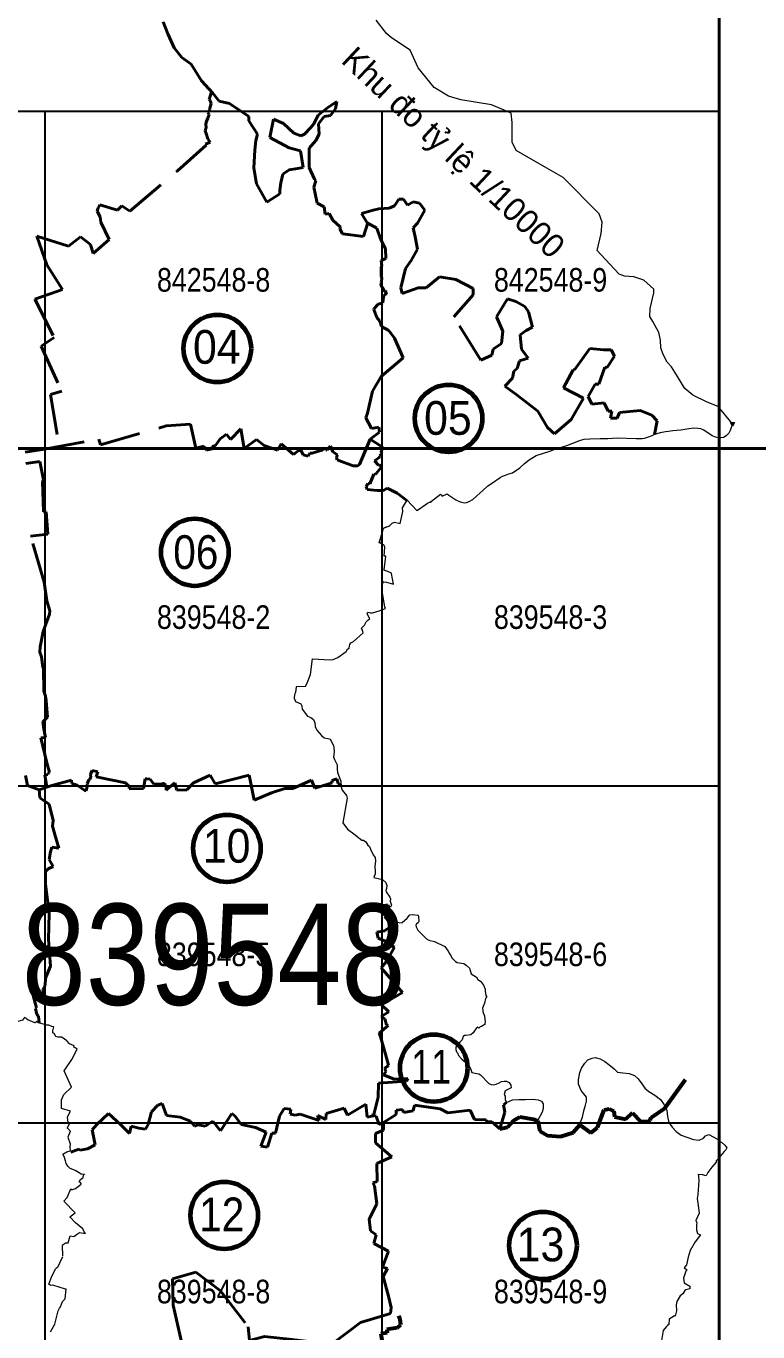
# Model space of a CAD drawing. Header units: metres. Extents: x 543846 to 554854, y 1832074 to 1843071.
# Drawn here: x 548944 to 551115, y 1836380 to 1840252 of the extents above; entities that cross this region are included whole.
import ezdxf
from ezdxf.enums import TextEntityAlignment as Align

# ---------------------------------------------------------------- set-up
doc = ezdxf.new("R2010")
doc.units = ezdxf.units.M
doc.header["$LTSCALE"] = 40
doc.linetypes.add('MEDIUM_DASHED', pattern=[4.5, 3, -1.5])
for name, color, linetype, lineweight in [('2', 7, 'Continuous', 40), ('3', 7, 'Continuous', 25), ('46', 7, 'Continuous', 13), ('50', 7, 'MEDIUM_DASHED', 40), ('51', 7, 'Continuous', 60), ('62', 7, 'Continuous', 13)]:
    doc.layers.add(name, color=color, linetype=linetype, lineweight=lineweight)

msp = doc.modelspace()

# ---------------------------------------------------------------- hatches: boundary and pattern name
at = {"layer": '46'}
msp.add_hatch(color=256, dxfattribs=at).paths.add_polyline_path([(551033.84, 1839076.64), (551045.84, 1839076.64), (551039.84, 1839066.25)])
at = {"layer": '62'}
msp.add_hatch(color=256, dxfattribs=at).paths.add_polyline_path([(551033.84, 1839076.64), (551045.84, 1839076.64), (551039.84, 1839066.25)])

# ---------------------------------------------------------------- linework, layer by layer
at = {"layer": '2'}
for p, q in [((551000, 1833000), (551000, 1842000)), ((545000, 1839000), (554000, 1839000))]:
    msp.add_line(p, q, dxfattribs=at)
at = {"layer": '3'}
for p, q in [((548000, 1840000), (551000, 1840000)), ((549000, 1835000), (549000, 1840000)), ((550000, 1835000), (550000, 1840000)), ((547000, 1838000), (551000, 1838000)), ((547000, 1837000), (551000, 1837000))]:
    msp.add_line(p, q, dxfattribs=at)
at = {"layer": '46'}
for points in [[(550638.16, 1839586.71), (550649.85, 1839637.17), (550653.12, 1839670.82), (550644.1, 1839695.36), (550537.76, 1839803.15), (550489.01, 1839831), (550397.62, 1839883.6), (550385.54, 1839908.16), (550385.9, 1839966.31), (550383.02, 1839993.88), (550355.58, 1840006.29), (550325.08, 1840018.72), (550233.89, 1840033.9), (550197.46, 1840044.62), (550154.6, 1840070.35), (550107.15, 1840128.74), (550083.02, 1840180.92), (550028.21, 1840217.99), (550013, 1840230.33), (549982.68, 1840270.31)], [(551039.84, 1839073.18), (550997.25, 1839124.47), (550964.21, 1839136.89), (550922.52, 1839158.09), (550898.24, 1839177.43), (550868.92, 1839226.46), (550858.56, 1839242.23), (550846.44, 1839256.26), (550834.39, 1839279.01), (550827.53, 1839298.25), (550825.93, 1839320.94), (550820.85, 1839343.65), (550803.63, 1839376.9), (550795, 1839390.92), (550795.15, 1839415.34), (550806.44, 1839461.79), (550806.5, 1839472.26), (550777.04, 1839498.62), (550747.48, 1839509.27), (550719.6, 1839511.19), (550703.95, 1839516.52), (550676.25, 1839546.35), (550638.16, 1839586.71)], [(551039.84, 1839073.18), (551032.62, 1839053.37), (551029.44, 1839045.84), (551020.77, 1839037.17), (551013.63, 1839032.05), (551005.35, 1839031.12), (550997.64, 1839031.46), (550989.11, 1839033.04), (550979.53, 1839037.83), (550954.87, 1839054.12), (550946.23, 1839057.91), (550936.96, 1839059.58), (550925.58, 1839059.74), (550910.63, 1839058.32), (550886.51, 1839054.61), (550863.11, 1839052.28), (550855.58, 1839051.35), (550850.12, 1839050.68)], [(550245.84, 1838838.64), (550250.32, 1838839.35), (550258.24, 1838842.35), (550268.81, 1838848.81), (550281.24, 1838859.86), (550298.63, 1838875.87), (550313.7, 1838888.97), (550327.93, 1838897.94), (550350.69, 1838913.61), (550356.99, 1838917.55), (550366.44, 1838921.29), (550375.95, 1838925.08), (550387.16, 1838928.04), (550409.17, 1838942.39), (550422.68, 1838955.33), (550436.35, 1838966.8), (550457.19, 1838979.42), (550498.01, 1838992.31), (550515.93, 1838998.86), (550526.02, 1839001.62), (550547.89, 1839008.56), (550566.41, 1839015.58), (550569.16, 1839016.34), (550585.57, 1839023.28), (550599.95, 1839027.38), (550616.89, 1839028.92), (550646.72, 1839029.53), (550669.91, 1839029.76), (550697.2, 1839031.43), (550753.54, 1839029.91), (550771.36, 1839029.25), (550779.19, 1839030.24), (550790.81, 1839034.27), (550801.79, 1839038.83), (550805.85, 1839040.25)], [(550245.84, 1838838.64), (550250.32, 1838839.35), (550258.24, 1838842.35), (550268.81, 1838848.81), (550281.24, 1838859.86), (550298.63, 1838875.87), (550313.7, 1838888.97), (550327.93, 1838897.94), (550350.69, 1838913.61), (550356.99, 1838917.55), (550366.44, 1838921.29), (550375.95, 1838925.08), (550387.16, 1838928.04), (550409.17, 1838942.39), (550422.68, 1838955.33), (550436.35, 1838966.8), (550457.19, 1838979.42), (550498.01, 1838992.31), (550515.93, 1838998.86), (550526.02, 1839001.62), (550547.89, 1839008.56), (550566.41, 1839015.58), (550569.16, 1839016.34), (550585.57, 1839023.28), (550599.95, 1839027.38), (550616.89, 1839028.92), (550646.72, 1839029.53), (550669.91, 1839029.76), (550697.2, 1839031.43), (550753.54, 1839029.91), (550771.36, 1839029.25), (550779.19, 1839030.24), (550790.81, 1839034.27), (550801.79, 1839038.83), (550805.85, 1839040.25)], [(550245.84, 1838838.64), (550250.32, 1838839.35), (550258.24, 1838842.35), (550268.81, 1838848.81), (550281.24, 1838859.86), (550298.63, 1838875.87), (550313.7, 1838888.97), (550327.93, 1838897.94), (550350.69, 1838913.61), (550356.99, 1838917.55), (550366.44, 1838921.29), (550375.95, 1838925.08), (550387.16, 1838928.04), (550409.17, 1838942.39), (550422.68, 1838955.33), (550436.35, 1838966.8), (550457.19, 1838979.42), (550498.01, 1838992.31), (550515.93, 1838998.86), (550526.02, 1839001.62), (550547.89, 1839008.56), (550566.41, 1839015.58), (550569.16, 1839016.34), (550585.57, 1839023.28), (550599.95, 1839027.38), (550616.89, 1839028.92), (550646.72, 1839029.53), (550669.91, 1839029.76), (550697.2, 1839031.43), (550753.54, 1839029.91), (550771.36, 1839029.25), (550779.19, 1839030.24), (550790.81, 1839034.27), (550801.79, 1839038.83), (550805.85, 1839040.25)], [(550245.84, 1838838.64), (550250.32, 1838839.35), (550258.24, 1838842.35), (550268.81, 1838848.81), (550281.24, 1838859.86), (550298.63, 1838875.87), (550313.7, 1838888.97), (550327.93, 1838897.94), (550350.69, 1838913.61), (550356.99, 1838917.55), (550366.44, 1838921.29), (550375.95, 1838925.08), (550387.16, 1838928.04), (550409.17, 1838942.39), (550422.68, 1838955.33), (550436.35, 1838966.8), (550457.19, 1838979.42), (550498.01, 1838992.31), (550515.93, 1838998.86), (550526.02, 1839001.62), (550547.89, 1839008.56), (550566.41, 1839015.58), (550569.16, 1839016.34), (550585.57, 1839023.28), (550599.95, 1839027.38), (550616.89, 1839028.92), (550646.72, 1839029.53), (550669.91, 1839029.76), (550697.2, 1839031.43), (550753.54, 1839029.91), (550771.36, 1839029.25), (550779.19, 1839030.24), (550790.81, 1839034.27), (550801.79, 1839038.83), (550805.85, 1839040.25)], [(550850.12, 1839050.68), (550841.04, 1839049.56), (550824.81, 1839046.7), (550805.85, 1839040.25)], [(550850.12, 1839050.68), (550841.04, 1839049.56), (550824.81, 1839046.7), (550805.85, 1839040.25)], [(550134.35, 1838837.66), (550141.05, 1838841.06), (550144.38, 1838840.64), (550146.36, 1838844.19), (550173.7, 1838864.95), (550176.53, 1838861.11)], [(550134.35, 1838837.66), (550141.05, 1838841.06), (550144.38, 1838840.64), (550146.36, 1838844.19), (550173.7, 1838864.95), (550176.53, 1838861.11)], [(550176.53, 1838861.11), (550178.39, 1838858.82), (550193.5, 1838865.56), (550197.84, 1838861.98), (550218.56, 1838847.87), (550231.57, 1838841.69), (550245.84, 1838838.64)], [(550176.53, 1838861.11), (550178.39, 1838858.82), (550193.5, 1838865.56), (550197.84, 1838861.98), (550218.56, 1838847.87), (550231.57, 1838841.69), (550245.84, 1838838.64)], [(550005.66, 1838640.55), (550011.39, 1838680.33), (550006.46, 1838680.96), (550007.86, 1838708.65), (550005.91, 1838712.46), (549992.04, 1838720.9), (550003.89, 1838763.62), (550022.1, 1838770.19), (550030.19, 1838778.39), (550036.9, 1838781.37), (550053.29, 1838777.37), (550061.55, 1838813.51), (550060.99, 1838824.36), (550066.46, 1838834.35), (550074.22, 1838846.81)], [(550005.66, 1838640.55), (550011.39, 1838680.33), (550006.46, 1838680.96), (550007.86, 1838708.65), (550005.91, 1838712.46), (549992.04, 1838720.9), (550003.89, 1838763.62), (550022.1, 1838770.19), (550030.19, 1838778.39), (550036.9, 1838781.37), (550053.29, 1838777.37), (550061.55, 1838813.51), (550060.99, 1838824.36), (550066.46, 1838834.35), (550074.22, 1838846.81)], [(550074.22, 1838846.81), (550103.44, 1838816.31), (550110.74, 1838821.31), (550134.35, 1838837.66)], [(550074.22, 1838846.81), (550103.44, 1838816.31), (550110.74, 1838821.31), (550134.35, 1838837.66)], [(549998.88, 1838742.59), (550002.68, 1838755), (550004.28, 1838763.23), (550012.04, 1838767.72), (550020.68, 1838769.43)], [(550004.11, 1838713.13), (549997.06, 1838718.08), (549991.07, 1838720.56), (549998.14, 1838743.99)], [(550008.45, 1838530.04), (550000.16, 1838577.33), (550002.67, 1838605.85), (550004.5, 1838604.28), (550013.03, 1838603.63), (550034.13, 1838597.86), (550028.36, 1838628.86)], [(550008.45, 1838530.04), (550000.16, 1838577.33), (550002.67, 1838605.85), (550004.5, 1838604.28), (550013.03, 1838603.63), (550034.13, 1838597.86), (550028.36, 1838628.86)], [(550028.36, 1838628.86), (550028.2, 1838629.98), (550017.35, 1838635.48), (550005.4, 1838639.13), (550005.66, 1838640.55)], [(550028.36, 1838628.86), (550028.2, 1838629.98), (550017.35, 1838635.48), (550005.4, 1838639.13), (550005.66, 1838640.55)], [(549955.47, 1838509.79), (549957.41, 1838514.46), (549965.44, 1838512.25), (549972, 1838512.81), (549991.33, 1838518.36), (550009.76, 1838525.21), (550008.45, 1838530.04)], [(549955.47, 1838509.79), (549957.41, 1838514.46), (549965.44, 1838512.25), (549972, 1838512.81), (549991.33, 1838518.36), (550009.76, 1838525.21), (550008.45, 1838530.04)], [(549893.67, 1838397.55), (549897.66, 1838404.89), (549902.57, 1838408.25), (549903.08, 1838414.98), (549904.07, 1838419.08), (549907.52, 1838423.62), (549914.81, 1838427.91), (549944.25, 1838453.03), (549942.26, 1838459.89), (549938.81, 1838467.15), (549947.68, 1838475.71), (549952.25, 1838486.36), (549957.39, 1838491.1), (549963.87, 1838495), (549955.47, 1838509.79)], [(549893.67, 1838397.55), (549897.66, 1838404.89), (549902.57, 1838408.25), (549903.08, 1838414.98), (549904.07, 1838419.08), (549907.52, 1838423.62), (549914.81, 1838427.91), (549944.25, 1838453.03), (549942.26, 1838459.89), (549938.81, 1838467.15), (549947.68, 1838475.71), (549952.25, 1838486.36), (549957.39, 1838491.1), (549963.87, 1838495), (549955.47, 1838509.79)], [(549772.52, 1838294.38), (549778.5, 1838306.57), (549787.6, 1838329.55), (549793.84, 1838376.43), (549845.89, 1838373.44), (549854.99, 1838374.34), (549868.47, 1838379.82), (549893.67, 1838397.55)], [(549772.52, 1838294.38), (549778.5, 1838306.57), (549787.6, 1838329.55), (549793.84, 1838376.43), (549845.89, 1838373.44), (549854.99, 1838374.34), (549868.47, 1838379.82), (549893.67, 1838397.55)], [(549772.51, 1838294.58), (549744.74, 1838293.05), (549743.1, 1838275.93), (549739.82, 1838270.93), (549739.46, 1838259.98), (549743.37, 1838249.58), (549759.22, 1838242.42), (549761.95, 1838236.8), (549762.97, 1838226.74), (549778.31, 1838205.94), (549788.7, 1838201.85), (549796.71, 1838196.56), (549799.95, 1838186.68), (549801.14, 1838175.78), (549806.43, 1838164.36), (549820.06, 1838149.19), (549827.72, 1838141.52), (549838.97, 1838139.64), (549845.62, 1838137.6), (549855.84, 1838119.18), (549857.02, 1838114.09), (549857.88, 1838099.43), (549856.68, 1838093.29), (549856.17, 1838085.11), (549858.39, 1838077.78), (549866.4, 1838061.92), (549866.4, 1838049.99), (549867.93, 1838038.74), (549877.31, 1838013), (549878.67, 1837996.8), (549880.97, 1837990.02), (549881.91, 1837987.25), (549894.2, 1837970.54)], [(549772.51, 1838294.58), (549744.74, 1838293.05), (549743.1, 1838275.93), (549739.82, 1838270.93), (549739.46, 1838259.98), (549743.37, 1838249.58), (549759.22, 1838242.42), (549761.95, 1838236.8), (549762.97, 1838226.74), (549778.31, 1838205.94), (549788.7, 1838201.85), (549796.71, 1838196.56), (549799.95, 1838186.68), (549801.14, 1838175.78), (549806.43, 1838164.36), (549820.06, 1838149.19), (549827.72, 1838141.52), (549838.97, 1838139.64), (549845.62, 1838137.6), (549855.84, 1838119.18), (549857.02, 1838114.09), (549857.88, 1838099.43), (549856.68, 1838093.29), (549856.17, 1838085.11), (549858.39, 1838077.78), (549866.4, 1838061.92), (549866.4, 1838049.99), (549867.93, 1838038.74), (549877.31, 1838013), (549878.67, 1837996.8), (549880.97, 1837990.02), (549881.91, 1837987.25), (549894.2, 1837970.54)], [(549894.2, 1837970.54), (549895.89, 1837963.39), (549883.28, 1837890.26), (549897.76, 1837870.82), (549916.17, 1837857.54), (549939.85, 1837838.27), (549944.45, 1837838.27), (549951.61, 1837833.33), (549957.91, 1837824.12), (549962.68, 1837819.52), (549965.58, 1837811.51), (549973.58, 1837794.98), (549979.54, 1837786.63), (549980.22, 1837776.23), (549978.86, 1837761.4), (549979.37, 1837744.86), (549979.54, 1837738.57), (549975.45, 1837728), (550001.01, 1837721.52), (550011.4, 1837713.34), (550013.96, 1837704.47), (550012.77, 1837694.76), (550011.57, 1837689.64), (550012.26, 1837685.55), (550023.34, 1837669.54), (550024.53, 1837664.08), (550024.02, 1837657.43), (550027.94, 1837645.33), (550025.55, 1837641.92), (550019.25, 1837638), (550021.43, 1837625.71), (550025.9, 1837618.74)], [(549894.2, 1837970.54), (549895.89, 1837963.39), (549883.28, 1837890.26), (549897.76, 1837870.82), (549916.17, 1837857.54), (549939.85, 1837838.27), (549944.45, 1837838.27), (549951.61, 1837833.33), (549957.91, 1837824.12), (549962.68, 1837819.52), (549965.58, 1837811.51), (549973.58, 1837794.98), (549979.54, 1837786.63), (549980.22, 1837776.23), (549978.86, 1837761.4), (549979.37, 1837744.86), (549979.54, 1837738.57), (549975.45, 1837728), (550001.01, 1837721.52), (550011.4, 1837713.34), (550013.96, 1837704.47), (550012.77, 1837694.76), (550011.57, 1837689.64), (550012.26, 1837685.55), (550023.34, 1837669.54), (550024.53, 1837664.08), (550024.02, 1837657.43), (550027.94, 1837645.33), (550025.55, 1837641.92), (550019.25, 1837638), (550021.43, 1837625.71), (550025.9, 1837618.74)], [(550025.9, 1837618.74), (550027.94, 1837611.59), (550034.24, 1837604.26), (550045.66, 1837595.73), (550052.99, 1837593.18), (550059.46, 1837594.2), (550074.28, 1837606.82), (550082.46, 1837617.39), (550089.96, 1837617.73), (550107, 1837615.85), (550108.36, 1837611.25), (550108.57, 1837597.3), (550107.36, 1837593.08), (550102.17, 1837590.37), (550099.76, 1837586.31), (550101.27, 1837581.57), (550106.46, 1837571.55), (550131.35, 1837545.62), (550139.13, 1837542.46), (550155.04, 1837537.83), (550185.85, 1837523.37), (550196, 1837509.83), (550200.85, 1837500.95), (550204.15, 1837496.85), (550207.45, 1837489.98), (550217.43, 1837478.74), (550223.13, 1837475.89), (550242.13, 1837472.94), (550249.44, 1837468.21), (550259.15, 1837458.85), (550264.41, 1837442.44), (550279.92, 1837432.19), (550284.38, 1837425.76), (550291.59, 1837419.97), (550300.59, 1837409), (550305.67, 1837396.34), (550305.59, 1837390.54), (550308.35, 1837378.15), (550310.67, 1837373.33)], [(550025.9, 1837618.74), (550027.94, 1837611.59), (550034.24, 1837604.26), (550045.66, 1837595.73), (550052.99, 1837593.18), (550059.46, 1837594.2), (550074.28, 1837606.82), (550082.46, 1837617.39), (550089.96, 1837617.73), (550107, 1837615.85), (550108.36, 1837611.25), (550108.57, 1837597.3), (550107.36, 1837593.08), (550102.17, 1837590.37), (550099.76, 1837586.31), (550101.27, 1837581.57), (550106.46, 1837571.55), (550131.35, 1837545.62), (550139.13, 1837542.46), (550155.04, 1837537.83), (550185.85, 1837523.37), (550196, 1837509.83), (550200.85, 1837500.95), (550204.15, 1837496.85), (550207.45, 1837489.98), (550217.43, 1837478.74), (550223.13, 1837475.89), (550242.13, 1837472.94), (550249.44, 1837468.21), (550259.15, 1837458.85), (550264.41, 1837442.44), (550279.92, 1837432.19), (550284.38, 1837425.76), (550291.59, 1837419.97), (550300.59, 1837409), (550305.67, 1837396.34), (550305.59, 1837390.54), (550308.35, 1837378.15), (550310.67, 1837373.33)], [(550310.67, 1837373.33), (550307.01, 1837368.87), (550303.89, 1837354.69), (550297.65, 1837340.42), (550300.32, 1837325.7), (550303.53, 1837318.48), (550304.96, 1837305.99), (550306.21, 1837303.94), (550304.87, 1837291.9), (550300.86, 1837290.38), (550297.29, 1837287.35), (550291.05, 1837285.03), (550286.86, 1837281.11), (550284.46, 1837284.41), (550280.53, 1837282.18), (550270.46, 1837267.01), (550262.88, 1837261.66), (550248.71, 1837259.16), (550244.34, 1837259.07), (550240.7, 1837256.4), (550237.67, 1837246.14), (550234.28, 1837243.47), (550230.36, 1837239.27), (550226.43, 1837233.57), (550220.64, 1837227.32), (550218.78, 1837225.1), (550218.6, 1837218.14), (550221.09, 1837211.19), (550224.04, 1837207.98), (550226.79, 1837200.38), (550236.78, 1837189.59), (550247.74, 1837180.58), (550252.3, 1837177.44), (550257.47, 1837171.38), (550263.53, 1837158.71), (550266.47, 1837149.15), (550281.44, 1837146.12), (550287.24, 1837145.68), (550292.14, 1837142.2), (550316.29, 1837117.3), (550323.25, 1837113.82), (550331.89, 1837113.11), (550338.31, 1837114.69), (550347.5, 1837118.62), (550354, 1837122.72), (550362.65, 1837124.33), (550369.6, 1837123.52), (550376.65, 1837119.68), (550381.82, 1837112.46), (550382.98, 1837103.63), (550364.97, 1837094.98), (550362.39, 1837084.28), (550364.88, 1837079.81), (550364.79, 1837069.64), (550369.22, 1837060.4), (550387.37, 1837068.69), (550406.14, 1837069.4), (550419.86, 1837069.56)], [(550310.67, 1837373.33), (550307.01, 1837368.87), (550303.89, 1837354.69), (550297.65, 1837340.42), (550300.32, 1837325.7), (550303.53, 1837318.48), (550304.96, 1837305.99), (550306.21, 1837303.94), (550304.87, 1837291.9), (550300.86, 1837290.38), (550297.29, 1837287.35), (550291.05, 1837285.03), (550286.86, 1837281.11), (550284.46, 1837284.41), (550280.53, 1837282.18), (550270.46, 1837267.01), (550262.88, 1837261.66), (550248.71, 1837259.16), (550244.34, 1837259.07), (550240.7, 1837256.4), (550237.67, 1837246.14), (550234.28, 1837243.47), (550230.36, 1837239.27), (550226.43, 1837233.57), (550220.64, 1837227.32), (550218.78, 1837225.1), (550218.6, 1837218.14), (550221.09, 1837211.19), (550224.04, 1837207.98), (550226.79, 1837200.38), (550236.78, 1837189.59), (550247.74, 1837180.58), (550252.3, 1837177.44), (550257.47, 1837171.38), (550263.53, 1837158.71), (550266.47, 1837149.15), (550281.44, 1837146.12), (550287.24, 1837145.68), (550292.14, 1837142.2), (550316.29, 1837117.3), (550323.25, 1837113.82), (550331.89, 1837113.11), (550338.31, 1837114.69), (550347.5, 1837118.62), (550354, 1837122.72), (550362.65, 1837124.33), (550369.6, 1837123.52), (550376.65, 1837119.68), (550381.82, 1837112.46), (550382.98, 1837103.63), (550364.97, 1837094.98), (550362.39, 1837084.28), (550364.88, 1837079.81), (550364.79, 1837069.64), (550369.22, 1837060.4), (550387.37, 1837068.69), (550406.14, 1837069.4), (550419.86, 1837069.56)], [(548981.67, 1837296.5), (548973.17, 1837301.22), (548971.42, 1837297.33), (548970.44, 1837296.48), (548957.6, 1837301.7), (548953.95, 1837303.67), (548949.71, 1837304.33), (548945.59, 1837307.61), (548945.05, 1837309.96), (548942.49, 1837310.62), (548938.84, 1837312.45), (548933.29, 1837304.92), (548919.25, 1837300.47), (548895.48, 1837288.63), (548893.35, 1837288.28), (548875.76, 1837284.9), (548876.69, 1837281.82), (548862.26, 1837275.44), (548859.45, 1837271.99), (548851.51, 1837255.85)], [(548981.67, 1837296.5), (548973.17, 1837301.22), (548971.42, 1837297.33), (548970.44, 1837296.48), (548957.6, 1837301.7), (548953.95, 1837303.67), (548949.71, 1837304.33), (548945.59, 1837307.61), (548945.05, 1837309.96), (548942.49, 1837310.62), (548938.84, 1837312.45), (548933.29, 1837304.92), (548919.25, 1837300.47), (548895.48, 1837288.63), (548893.35, 1837288.28), (548875.76, 1837284.9), (548876.69, 1837281.82), (548862.26, 1837275.44), (548859.45, 1837271.99), (548851.51, 1837255.85)], [(549064.97, 1836984.95), (549072.51, 1836996.88), (549068.22, 1837001.22), (549066.48, 1837018.58), (549075.41, 1837035), (549048.75, 1837043.23), (549048.98, 1837068.52), (549055.87, 1837084.22), (549078.05, 1837106.12), (549056.29, 1837154.13), (549079.03, 1837187.69), (549094.89, 1837218.31), (549091.43, 1837221.9), (549084.97, 1837225.15), (549086.25, 1837228.6), (549072.83, 1837234.83), (549065.31, 1837242.04), (549064.07, 1837243.8), (549051, 1837253.68), (549049.89, 1837254.62), (549038.27, 1837254.09), (549031.74, 1837256.05), (549026.47, 1837265.45), (549022.83, 1837267.6), (549022.98, 1837273.47), (549025.36, 1837285.1), (549019.89, 1837286.05), (549011.17, 1837290.35), (549004.86, 1837289.61), (548984.63, 1837295.5), (548981.67, 1837296.5)], [(549064.97, 1836984.95), (549072.51, 1836996.88), (549068.22, 1837001.22), (549066.48, 1837018.58), (549075.41, 1837035), (549048.75, 1837043.23), (549048.98, 1837068.52), (549055.87, 1837084.22), (549078.05, 1837106.12), (549056.29, 1837154.13), (549079.03, 1837187.69), (549094.89, 1837218.31), (549091.43, 1837221.9), (549084.97, 1837225.15), (549086.25, 1837228.6), (549072.83, 1837234.83), (549065.31, 1837242.04), (549064.07, 1837243.8), (549051, 1837253.68), (549049.89, 1837254.62), (549038.27, 1837254.09), (549031.74, 1837256.05), (549026.47, 1837265.45), (549022.83, 1837267.6), (549022.98, 1837273.47), (549025.36, 1837285.1), (549019.89, 1837286.05), (549011.17, 1837290.35), (549004.86, 1837289.61), (548984.63, 1837295.5), (548981.67, 1837296.5)], [(550255.08, 1837174.19), (550257.47, 1837171.38), (550263.53, 1837158.71), (550266.47, 1837149.15), (550281.44, 1837146.12), (550287.24, 1837145.68), (550292.14, 1837142.2), (550316.29, 1837117.3), (550323.25, 1837113.82), (550331.89, 1837113.11), (550338.31, 1837114.69), (550347.5, 1837118.62), (550354, 1837122.72), (550362.65, 1837124.33), (550369.6, 1837123.52), (550376.66, 1837119.67)], [(550406.14, 1837069.4), (550426.06, 1837069.75), (550447.02, 1837070.45), (550463.45, 1837068.7), (550473.24, 1837064.16), (550477.78, 1837056.46), (550478.13, 1837042.83), (550475.3, 1837031.65), (550462.14, 1837007.81), (550465.22, 1836989.67), (550468.29, 1836973.58), (550477.65, 1836968.17), (550489.2, 1836963.49), (550508.2, 1836960.3), (550520.18, 1836960.57), (550548.75, 1836966.25), (550563.77, 1836971.5), (550584.09, 1836990.11), (550594.53, 1837016.95), (550598.72, 1837035.49), (550603.63, 1837052.27), (550607.03, 1837064.4), (550606.88, 1837076.54), (550591.1, 1837096.28), (550583.33, 1837114.71), (550582.6, 1837128.17), (550586.99, 1837149.53), (550591.38, 1837162.55), (550601.76, 1837177.17), (550610.5, 1837187.1), (550623.51, 1837192.36), (550631.84, 1837194.12), (550647.03, 1837190.46), (550660.79, 1837182.56), (550673.32, 1837173.26), (550688.92, 1837159.98), (550698.77, 1837151.03), (550714.13, 1837148.47), (550732.96, 1837146.35), (550748.69, 1837141.1), (550759.87, 1837130.96), (550770.35, 1837115.92), (550779.79, 1837102.63), (550791.67, 1837093.54), (550809.84, 1837082.35), (550825.92, 1837069.42), (550837.46, 1837054.03), (550844.81, 1837038.29), (550846.55, 1837019.41), (550851.11, 1837001.57), (550860.54, 1836987.24), (550872.43, 1836974.31), (550887.46, 1836964.17), (550904.24, 1836957.53), (550924.51, 1836950.53), (550941.29, 1836948.43), (550953.52, 1836955.08), (550959.45, 1836961.97), (550969.51, 1836965.79)], [(550406.14, 1837069.4), (550426.06, 1837069.75), (550447.02, 1837070.45), (550463.45, 1837068.7), (550473.24, 1837064.16), (550477.78, 1837056.46), (550478.13, 1837042.83), (550475.3, 1837031.65), (550462.14, 1837007.81), (550465.22, 1836989.67), (550468.29, 1836973.58), (550477.65, 1836968.17), (550489.2, 1836963.49), (550508.2, 1836960.3), (550520.18, 1836960.57), (550548.75, 1836966.25), (550563.77, 1836971.5), (550584.09, 1836990.11), (550594.53, 1837016.95), (550598.72, 1837035.49), (550603.63, 1837052.27), (550607.03, 1837064.4), (550606.88, 1837076.54), (550591.1, 1837096.28), (550583.33, 1837114.71), (550582.6, 1837128.17), (550586.99, 1837149.53), (550591.38, 1837162.55), (550601.76, 1837177.17), (550610.5, 1837187.1), (550623.51, 1837192.36), (550631.84, 1837194.12), (550647.03, 1837190.46), (550660.79, 1837182.56), (550673.32, 1837173.26), (550688.92, 1837159.98), (550698.77, 1837151.03), (550714.13, 1837148.47), (550732.96, 1837146.35), (550748.69, 1837141.1), (550759.87, 1837130.96), (550770.35, 1837115.92), (550779.79, 1837102.63), (550791.67, 1837093.54), (550809.84, 1837082.35), (550825.92, 1837069.42), (550837.46, 1837054.03), (550844.81, 1837038.29), (550846.55, 1837019.41), (550851.11, 1837001.57), (550860.54, 1836987.24), (550872.43, 1836974.31), (550887.46, 1836964.17), (550904.24, 1836957.53), (550924.51, 1836950.53), (550941.29, 1836948.43), (550953.52, 1836955.08), (550959.45, 1836961.97), (550969.51, 1836965.79)], [(550376.66, 1837119.67), (550381.82, 1837112.46), (550382.98, 1837103.63), (550364.97, 1837094.98), (550362.39, 1837084.28), (550364.88, 1837079.81), (550364.79, 1837069.64), (550369.22, 1837060.4), (550387.37, 1837068.69), (550406.14, 1837069.4)], [(549065.32, 1836985.31), (549072.88, 1836977.91), (549074.75, 1836974.25), (549067.82, 1836957.95), (549074.33, 1836937.55), (549072.91, 1836929.03), (549074.64, 1836917.64)], [(549065.32, 1836985.31), (549072.88, 1836977.91), (549074.75, 1836974.25), (549067.82, 1836957.95), (549074.33, 1836937.55), (549072.91, 1836929.03), (549074.64, 1836917.64)], [(550969.51, 1836965.79), (550995.28, 1836952.15), (551003.78, 1836943.48), (551007.65, 1836942.92), (551017.06, 1836934.06), (551023.51, 1836925.76), (551020.56, 1836919.85), (551015.22, 1836915.79), (550995.3, 1836891.99), (550991.79, 1836887.19), (550991.43, 1836883.68), (550978.14, 1836869.1), (550966.58, 1836852.69), (550961.36, 1836843.64), (550951.02, 1836846.12), (550938.98, 1836847.5)], [(550969.51, 1836965.79), (550995.28, 1836952.15), (551003.78, 1836943.48), (551007.65, 1836942.92), (551017.06, 1836934.06), (551023.51, 1836925.76), (551020.56, 1836919.85), (551015.22, 1836915.79), (550995.3, 1836891.99), (550991.79, 1836887.19), (550991.43, 1836883.68), (550978.14, 1836869.1), (550966.58, 1836852.69), (550961.36, 1836843.64), (550951.02, 1836846.12), (550938.98, 1836847.5)], [(549067.53, 1836871.37), (549062.49, 1836879.57), (549060.86, 1836887.51), (549056.36, 1836900.89), (549052.1, 1836907.71), (549064.13, 1836914.05), (549074.64, 1836917.64)], [(549067.53, 1836871.37), (549062.49, 1836879.57), (549060.86, 1836887.51), (549056.36, 1836900.89), (549052.1, 1836907.71), (549064.13, 1836914.05), (549074.64, 1836917.64)], [(549062.73, 1836644.96), (549067.95, 1836644.87), (549074.79, 1836664.74), (549084.81, 1836663.5), (549092.93, 1836669.32), (549102.38, 1836675.02), (549119.6, 1836672.43), (549115.93, 1836677.52), (549111.73, 1836685.65), (549090.03, 1836703.35), (549073.29, 1836721.97), (549089.22, 1836733.25), (549055.22, 1836767.67), (549065.22, 1836778.52), (549076.14, 1836804.13), (549080.73, 1836801.9), (549081.59, 1836803.03), (549090.01, 1836806.01), (549106.48, 1836818.54), (549105.89, 1836821), (549101.26, 1836825.67), (549105.35, 1836832.3), (549112.44, 1836838.23), (549113.69, 1836844.97), (549117.14, 1836848.29)], [(549062.73, 1836644.96), (549067.95, 1836644.87), (549074.79, 1836664.74), (549084.81, 1836663.5), (549092.93, 1836669.32), (549102.38, 1836675.02), (549119.6, 1836672.43), (549115.93, 1836677.52), (549111.73, 1836685.65), (549090.03, 1836703.35), (549073.29, 1836721.97), (549089.22, 1836733.25), (549055.22, 1836767.67), (549065.22, 1836778.52), (549076.14, 1836804.13), (549080.73, 1836801.9), (549081.59, 1836803.03), (549090.01, 1836806.01), (549106.48, 1836818.54), (549105.89, 1836821), (549101.26, 1836825.67), (549105.35, 1836832.3), (549112.44, 1836838.23), (549113.69, 1836844.97), (549117.14, 1836848.29)], [(549067.53, 1836871.37), (549073.03, 1836866.32), (549091.53, 1836858.7), (549099.01, 1836854.09), (549107.22, 1836849.36), (549117.14, 1836848.29)], [(549067.53, 1836871.37), (549073.03, 1836866.32), (549091.53, 1836858.7), (549099.01, 1836854.09), (549107.22, 1836849.36), (549117.14, 1836848.29)], [(550932.07, 1836711.85), (550941.64, 1836733.6), (550936.18, 1836776.3), (550938.17, 1836787.73), (550941.12, 1836829.6), (550940.28, 1836841.53), (550938.94, 1836847.71)], [(550932.07, 1836711.85), (550941.64, 1836733.6), (550936.18, 1836776.3), (550938.17, 1836787.73), (550941.12, 1836829.6), (550940.28, 1836841.53), (550938.94, 1836847.71)], [(550932.14, 1836711.69), (550931.49, 1836711.1), (550934.44, 1836703.8), (550932.63, 1836698.28), (550932.69, 1836683.45), (550936.5, 1836672.26), (550944.89, 1836668.32), (550929.19, 1836647.42), (550914.39, 1836621.95), (550908.56, 1836602.33), (550903.35, 1836579.13), (550896.89, 1836570.8), (550905.45, 1836564.64), (550901.57, 1836560.2), (550894.49, 1836540.02), (550896.51, 1836526.16), (550912.86, 1836515.49), (550912.86, 1836507.78), (550901.65, 1836505.29), (550898.85, 1836503.5), (550892.23, 1836492.9), (550884.36, 1836487.53), (550875.1, 1836470.79), (550872.52, 1836461.06), (550873.77, 1836442.68), (550869.41, 1836427.19), (550867.62, 1836427.73), (550851.97, 1836417.92), (550851.28, 1836402.68), (550846.74, 1836399.39), (550843.92, 1836396.57), (550837.81, 1836389.05), (550834.36, 1836384.97), (550828.88, 1836354.65)], [(550932.14, 1836711.69), (550931.49, 1836711.1), (550934.44, 1836703.8), (550932.63, 1836698.28), (550932.69, 1836683.45), (550936.5, 1836672.26), (550944.89, 1836668.32), (550929.19, 1836647.42), (550914.39, 1836621.95), (550908.56, 1836602.33), (550903.35, 1836579.13), (550896.89, 1836570.8), (550905.45, 1836564.64), (550901.57, 1836560.2), (550894.49, 1836540.02), (550896.51, 1836526.16), (550912.86, 1836515.49), (550912.86, 1836507.78), (550901.65, 1836505.29), (550898.85, 1836503.5), (550892.23, 1836492.9), (550884.36, 1836487.53), (550875.1, 1836470.79), (550872.52, 1836461.06), (550873.77, 1836442.68), (550869.41, 1836427.19), (550867.62, 1836427.73), (550851.97, 1836417.92), (550851.28, 1836402.68), (550846.74, 1836399.39), (550843.92, 1836396.57), (550837.81, 1836389.05), (550834.36, 1836384.97), (550828.88, 1836354.65)], [(549062.73, 1836644.96), (549050.48, 1836636.99), (549051.77, 1836605.61)], [(549062.73, 1836644.96), (549050.48, 1836636.99), (549051.77, 1836605.61)], [(549051.71, 1836603.35), (549037.13, 1836571.66), (549031.99, 1836568.23)], [(549051.71, 1836603.35), (549037.13, 1836571.66), (549031.99, 1836568.23)], [(549010.98, 1836522.01), (549019.81, 1836545.77), (549031.99, 1836568.23)], [(549010.98, 1836522.01), (549019.81, 1836545.77), (549031.99, 1836568.23)], [(549060.62, 1836507.18), (549023.19, 1836519.2), (549016.12, 1836517.63), (549010.98, 1836522.01)], [(549060.62, 1836507.18), (549023.19, 1836519.2), (549016.12, 1836517.63), (549010.98, 1836522.01)], [(549016.18, 1836380.54), (549028.57, 1836403.39), (549038.55, 1836442.77), (549043.14, 1836451.18), (549045.63, 1836455.05), (549051.68, 1836470.94), (549058.52, 1836477.36), (549059.97, 1836479.46), (549062.11, 1836507.04), (549060.61, 1836507.11)], [(549016.18, 1836380.54), (549028.57, 1836403.39), (549038.55, 1836442.77), (549043.14, 1836451.18), (549045.63, 1836455.05), (549051.68, 1836470.94), (549058.52, 1836477.36), (549059.97, 1836479.46), (549062.11, 1836507.04), (549060.61, 1836507.11)]]:
    msp.add_lwpolyline(points, dxfattribs=at)
msp.add_lwpolyline([(551033.84, 1839076.64), (551045.84, 1839076.64), (551039.84, 1839066.25)], close=True, dxfattribs=at)
at = {"layer": '50'}
for points in [[(549957.79, 1839669.16), (549945.29, 1839628.74), (549882.49, 1839636.93), (549874.3, 1839651.05), (549877.03, 1839656.51), (549854.27, 1839677), (549843.35, 1839697.04), (549831.52, 1839694.76), (549828.35, 1839716.69), (549806.85, 1839727.45), (549797.64, 1839775.09), (549803.78, 1839793.53), (549799.17, 1839798.14), (549783.81, 1839833.49), (549783.81, 1839858.08), (549783.81, 1839890.35), (549803.78, 1839913.4), (549813, 1839931.84), (549811.46, 1839962.58), (549828.35, 1839984.1), (549846.79, 1839987.17), (549862.14, 1840007.15), (549865.22, 1840028.66), (549837.57, 1840010.22), (549809.92, 1839988.71), (549797.64, 1839962.58), (549788.42, 1839951.82), (549769.99, 1839931.84), (549759.24, 1839927.23), (549737.74, 1839934.92), (549707.02, 1839964.12), (549677.84, 1839976.41), (549667.09, 1839922.62), (549723.91, 1839891.89), (549757.7, 1839882.67), (549765.38, 1839833.49), (549748.49, 1839830.41), (549723.91, 1839825.8), (549705.48, 1839813.51), (549699.34, 1839787.38), (549696.27, 1839765.87), (549696.27, 1839755.11), (549657.87, 1839730.52), (549627.15, 1839784.31), (549619.47, 1839831.95), (549622.55, 1839884.2), (549625.62, 1839913.4), (549630.23, 1839931.84), (549604.12, 1839971.8), (549604.12, 1839984.1), (549547.29, 1840022.52), (549516.57, 1840030.2), (549498.14, 1840053.25), (549464.35, 1840090.14), (549433.63, 1840139.32), (549405.98, 1840159.3), (549382.95, 1840188.5), (549364.52, 1840229.99), (549350.69, 1840265.34)], [(549214.5, 1839706.23), (549227.16, 1839719.91), (549251.66, 1839703.98), (549392.9, 1839823.31), (549478.07, 1839898.91), (549475.98, 1839902.41), (549490.08, 1839907.87), (549482.81, 1839918.34), (549477.8, 1839933.81), (549475.07, 1839942), (549477.8, 1839951.55), (549476.89, 1839961.11), (549477.8, 1839967.48), (549483.26, 1839979.77), (549486.9, 1839990.23), (549482.81, 1839996.6), (549489.17, 1840004.79), (549489.17, 1840008.89), (549492.36, 1840022.54), (549490.08, 1840031.64), (549486.44, 1840034.37), (549493.86, 1840057.92)], [(549214.5, 1839706.23), (549162.42, 1839722.36), (549157.04, 1839713.75), (549154.89, 1839704.06), (549163.5, 1839686.83), (549165.65, 1839670.67), (549190.4, 1839620.06), (549143.05, 1839578.06), (549134.44, 1839604.98), (549105.38, 1839627.6), (549069.86, 1839599.6), (548975.15, 1839629.75), (549005.29, 1839544.68), (549051.57, 1839471.45), (548969.77, 1839442.37), (549026.81, 1839329.3), (548988.08, 1839303.45), (549049.42, 1839169.91), (549016.06, 1839160.22), (549041.89, 1839004.07)], [(550808.35, 1839041.49), (550816.01, 1839081.73), (550800.69, 1839098.97), (550766.22, 1839112.38), (550704.95, 1839106.64), (550697.29, 1839089.39), (550678.14, 1839089.39), (550681.97, 1839110.47), (550670.48, 1839110.47), (550658.99, 1839135.38), (550622.6, 1839131.55), (550611.11, 1839154.54), (550632.18, 1839190.95), (550643.67, 1839190.95), (550660.9, 1839240.77), (550666.65, 1839238.85), (550689.63, 1839273.34), (550680.05, 1839292.5), (550657.07, 1839292.5), (550616.86, 1839296.33), (550570.9, 1839233.1), (550567.07, 1839233.1), (550538.34, 1839179.45), (550597.71, 1839148.79), (550561.32, 1839085.56), (550511.53, 1839043.4), (550490.47, 1839062.56), (550461.74, 1839110.47), (550400.46, 1839158.37), (550364.08, 1839185.2), (550387.06, 1839208.19), (550390.89, 1839229.27), (550400.46, 1839236.93), (550408.12, 1839259.93), (550433.02, 1839267.59), (550413.87, 1839294.42), (550410.04, 1839336.57), (550427.27, 1839349.99), (550446.42, 1839359.57), (550434.93, 1839405.55), (550423.44, 1839420.88), (550396.63, 1839436.21), (550371.74, 1839443.88), (550339.18, 1839390.23), (550358.33, 1839348.07), (550354.5, 1839311.66), (550329.61, 1839294.42), (550325.78, 1839277.17), (550293.22, 1839261.84), (550212.79, 1839390.23), (550270.24, 1839455.37), (550270.24, 1839474.54), (550218.54, 1839501.36), (550170.66, 1839509.03), (550130.45, 1839476.45), (550107.47, 1839476.45), (550059.6, 1839459.21), (550055.77, 1839476.45), (550069.17, 1839533.94), (550086.41, 1839556.93), (550105.56, 1839591.42), (550097.9, 1839627.83), (550092.15, 1839654.65), (550105.56, 1839668.07), (550126.62, 1839706.39), (550111.3, 1839727.47), (550092.15, 1839731.3), (550074.92, 1839721.72), (550063.43, 1839738.96), (550050.02, 1839738.96), (550036.62, 1839719.8), (550021.3, 1839712.14), (549990.66, 1839710.22), (549973.42, 1839706.39), (549939.28, 1839696.9)], [(550073.7, 1838845.98), (550044.83, 1838867.53), (550015.33, 1838882.6), (550004.03, 1838875.69), (549985.82, 1838875.06), (549955.69, 1838878.83), (549952.55, 1838886.37), (549957.57, 1838895.79), (549963.22, 1838895.16), (549970.13, 1838912.12), (549975.78, 1838924.06), (549980.17, 1838922.8), (549997.75, 1838946.04), (549992.73, 1838951.7), (549989.47, 1838950.76), (549977.74, 1838963.32), (549994.49, 1838975.61), (549992.54, 1838979.24), (549999.8, 1838985.39), (549995.61, 1838994.05), (550002.59, 1838997.68), (550000.35, 1839006.33), (549997.84, 1839006.06), (549964.29, 1839028.09), (549992.56, 1839047.88), (549990.67, 1839062.96), (549969, 1839059.19), (549952.05, 1839091.24), (549956.76, 1839104.44), (549971.83, 1839169.48), (549997.27, 1839213.79), (550062.27, 1839268.46), (550036.84, 1839326.91), (550019.88, 1839349.53), (549998.21, 1839361.78), (549993.5, 1839377.81), (549984.08, 1839388.18), (549975.71, 1839411.61), (549976.32, 1839415.27), (549988.8, 1839427.45), (550002.2, 1839431.41), (550004.64, 1839448.17), (550004.94, 1839453.65), (550008.91, 1839456.7), (550012.26, 1839459.14), (550013.78, 1839463.4), (550011.65, 1839464.62), (550007.08, 1839465.84), (550005.56, 1839469.8), (550001.6, 1839477.72), (549996.73, 1839483.51), (549997.04, 1839491.43), (549996.12, 1839493.25), (549998.56, 1839495.39), (549999.47, 1839505.74), (549997.34, 1839510.01), (549997.04, 1839536.21), (549999.47, 1839542.91), (549997.95, 1839547.48), (549997.04, 1839557.23), (550011.05, 1839563.01), (550010.13, 1839592.26), (549995.22, 1839621.5), (549984.26, 1839652.88), (549955.67, 1839669.15), (549939.28, 1839696.9)], [(548997.97, 1838998.37), (549159.59, 1839027.26), (549164.61, 1839010.76), (549359.52, 1839066.79)], [(549964.29, 1839028.09), (549932.7, 1838952.35), (549928.39, 1838948.83), (549914.29, 1838948.83), (549879.82, 1838960.98), (549866.51, 1838966.46), (549864.94, 1838972.73), (549865.73, 1838977.04), (549867.29, 1838981.35), (549853.58, 1838989.58), (549846.56, 1839006.61), (549841.6, 1839002.12), (549837.09, 1838994.57), (549833.95, 1838996.36), (549829.91, 1839002.2), (549825.87, 1838997.93), (549822.28, 1838995.24), (549805.45, 1838990.52), (549792.88, 1838986.26), (549785.25, 1838985.81), (549780.31, 1838977.5), (549765.95, 1838980.87), (549758.99, 1838994.79), (549750.46, 1838993.44), (549737, 1838981.99), (549700.64, 1839013.65), (549690.02, 1838995.32), (549649.84, 1839008.68), (549627.06, 1839026.33), (549591.13, 1839000.33), (549581.14, 1839058.11), (549550.1, 1839026.33), (549538.55, 1839042.22), (549519.78, 1839028.5), (549506.06, 1839009), (549495.96, 1839005.39), (549495.96, 1838998.88), (549479.35, 1838995.27), (549471.41, 1839006.83), (549447.59, 1839001.05), (549431.71, 1839072.57), (549359.52, 1839066.79)], [(548940.56, 1838988.62), (548997.97, 1838998.37)], [(549877.21, 1838001.11), (549869.81, 1838006.5), (549865.45, 1838020.16), (549850.7, 1838015.24), (549851.52, 1838008.68), (549800.74, 1837992.29), (549790.91, 1838016.88), (549735.48, 1837991.47), (549711.34, 1837991.67), (549671.71, 1837978.76), (549620.11, 1837957.55), (549605.37, 1838031.32), (549504.93, 1838005.5), (549490.18, 1838031.32), (549440.42, 1838008.27), (549420.15, 1837987.98), (549390.66, 1837987.06), (549385.13, 1838008.27), (549362.1, 1837989.83), (549359.23, 1837987.18), (549358.13, 1838003.01), (549353.72, 1838006.69), (549350.04, 1838006.69), (549343.78, 1838004.12), (549332.75, 1838004.12), (549322.81, 1838004.49), (549311.78, 1838019.58), (549302.21, 1838019.95), (549296.69, 1838020.31), (549292.28, 1837991.23), (549249.61, 1837990.5), (549250.34, 1837996.76), (549238.94, 1838008.17), (549151.75, 1838025.84), (549156.42, 1838040.71), (549139.96, 1838044.72), (549134.27, 1838033.11), (549135.32, 1838025.3), (549132.58, 1838018.96), (549129.41, 1838017.27), (549124.77, 1838005.87), (549125.4, 1838002.29), (549121.4, 1837984.77), (549117.81, 1837985.61), (549094.81, 1838001.44), (549078.78, 1838006.09), (549077.94, 1838016.43), (549019.5, 1838000.6), (549005.06, 1837996.16), (548999, 1838032.21), (549007.76, 1838032.89), (549007.76, 1838036.59), (549012.81, 1838039.62), (549005.4, 1838067.93), (548987.1, 1838141.48), (549001.3, 1838143.23), (548994.8, 1838174.07), (548993.15, 1838189.61), (549006.91, 1838203.33), (549003.27, 1838252.85), (549002.07, 1838259.97), (549001.04, 1838265.15), (548995.86, 1838280.51), (548996.64, 1838294.51), (548995.58, 1838334.96), (548995.06, 1838347.54), (548992.82, 1838351.5), (548989.04, 1838382.17), (548983.87, 1838396.47), (548984.89, 1838411.46), (548994.19, 1838457.46), (549012.81, 1838508.18), (549014.06, 1838518.95), (549005.01, 1838548.01), (548996.89, 1838603.29), (548956.81, 1838739.87), (549008.27, 1838746.37), (549003.39, 1838811.95), (548994.72, 1838811.95), (548992.01, 1838901.36), (548994.72, 1838906.78), (548984.43, 1838961.52), (548942.72, 1838955.56)], [(549005.06, 1837996.16), (548982.81, 1837987.82), (548947.99, 1838000.7), (548941.8, 1838030.05)], [(548982.01, 1837989.73), (548984.02, 1837964.21), (549012.21, 1837945.4), (549023.63, 1837897.04), (549022.28, 1837879.58), (549031.01, 1837848.69), (549040.41, 1837815.1), (549019.6, 1837817.79), (549016.24, 1837803.68), (549012.21, 1837780.85), (549024.3, 1837760.7), (549008.86, 1837753.98), (549001.47, 1837745.92), (549001.47, 1837725.1), (549001.47, 1837708.98), (549012.22, 1837620.98), (549009.53, 1837543.74), (549016.25, 1837464.49), (549002.15, 1837432.25), (548998.99, 1837404.73), (548992.92, 1837396.37), (548997.48, 1837384.98), (548986.85, 1837375.1), (548978.5, 1837378.9), (548964.07, 1837378.14), (548974.7, 1837340.92), (548971.73, 1837339.02), (548975.03, 1837321.72), (548979.97, 1837316.77), (548982.21, 1837296.2)], [(550019.64, 1837637.54), (550016.82, 1837646.48), (550006.95, 1837644.6), (550006.01, 1837636.37), (550013.53, 1837622.96), (550008.13, 1837612.38), (550029.51, 1837585.1), (550006.72, 1837569.82), (549984.63, 1837566.06), (549987.92, 1837548.19), (550023.64, 1837532.67), (550019.88, 1837527.97), (550037.27, 1837520.91), (550011.89, 1837477.65), (549996.85, 1837459.77), (550060.77, 1837386.41), (549997.79, 1837350.66), (550020.35, 1837329.03), (549996.85, 1837315.86), (550008.13, 1837308.34), (550012.83, 1837290.46), (550017.53, 1837288.59), (549991.21, 1837266.02), (549995.91, 1837252.85), (550010.01, 1837203.94), (550019.41, 1837171.02), (550007.19, 1837160.67), (550012.15, 1837153.18), (550004.04, 1837142.36), (550036.18, 1837129.43), (550076.75, 1837131.51), (550072.05, 1837123.99), (549989.33, 1837118.35), (549988.39, 1837076.02), (549974.29, 1837021.46), (549955.4, 1837016.77), (549952.17, 1837055.59), (549897.21, 1837023.24), (549887.51, 1837044.27), (549834.17, 1837028.1), (549832.56, 1837010.31), (549808.31, 1837021.63), (549813.16, 1837007.07), (549756.59, 1837026.48), (549742.04, 1837023.24), (549727.49, 1837026.48), (549729.11, 1837041.03), (549709.71, 1837042.65), (549695.17, 1837020.01), (549683.85, 1836969.87), (549672.54, 1836969.87), (549659.61, 1836927.82), (549640.21, 1836931.06), (549656.38, 1836973.11), (549624.05, 1836986.05), (549582.02, 1836995.75), (549564.24, 1837020.01), (549554.55, 1837028.1), (549520.6, 1836976.34), (549497.97, 1837005.45), (549475.34, 1836990.9), (549454.33, 1836994.13), (549443.02, 1836990.9), (549431.7, 1837005.45), (549400.99, 1837016.77), (549360.58, 1837021.63), (549358.76, 1837024.71), (549346.88, 1837057.9), (549334.72, 1837052.36), (549315.33, 1837032.95), (549305.63, 1836995.75), (549297.55, 1836981.19), (549278.15, 1836984.43), (549255.52, 1836990.9), (549250.67, 1836968.26), (549224.81, 1836994.13), (549187.64, 1837028.1), (549153.69, 1836995.75), (549140.01, 1836979.88), (549148.21, 1836934.76), (549126.21, 1836922.97), (549104.48, 1836919.44), (549099.83, 1836922.18), (549076.6, 1836913.15)], [(550001.44, 1836999.81), (550042.24, 1837025.02), (550042.24, 1837038.23), (550060.24, 1837039.43), (550063.84, 1837031.03), (550092.64, 1837035.83), (550096.24, 1837052.64), (550171.85, 1837041.83), (550194.65, 1837029.83), (550261.85, 1837038.23), (550273.85, 1837010.61), (550308.66, 1837009.41), (550311.06, 1837003.41), (550325.46, 1837003.41), (550349.46, 1836983), (550363.86, 1837032.23), (550360.26, 1837053.84), (550369.22, 1837060.4)], [(549968.48, 1837024.48), (549982.83, 1837020.18), (549991.44, 1836994.34), (550004.35, 1837002.95), (550004.35, 1836978.55), (549979.96, 1836968.5), (549979.96, 1836941.23), (550028.74, 1836899.6), (549984.26, 1836879.5), (549985.51, 1836826.35), (549972.48, 1836822.18), (549977.09, 1836813.47), (549984.26, 1836760.36), (549961.31, 1836714.43), (549965.61, 1836679.98), (549982.83, 1836668.49), (549975.66, 1836642.66), (550018.69, 1836619.69), (550001.48, 1836572.32), (550015.83, 1836568.01), (550002.91, 1836545.05), (550018.7, 1836486.2), (550027.3, 1836453.19), (550025.23, 1836435.35)], [(549165.13, 1836108.07), (549207.02, 1836119.17), (549232.59, 1836137.44), (549247.2, 1836130.13), (549308.09, 1836145.97), (549342.18, 1836144.75), (549350.7, 1836159.38), (549288.6, 1836208.11), (549264.26, 1836247.1), (549284.96, 1836323.86), (549342.62, 1836326.56), (549404.43, 1836350.5), (549380.37, 1836459.6), (549378.15, 1836537.39), (549447.01, 1836557.39), (549520.31, 1836501.83), (549602.5, 1836395.14), (549606.94, 1836355.14), (549651.37, 1836366.25), (549733.56, 1836357.36), (549851.28, 1836344.02), (549935.69, 1836408.48), (550025.23, 1836435.35)]]:
    msp.add_lwpolyline(points, dxfattribs=at)
at = {"layer": '50', "lineweight": 53}
for points in [[(550349.46, 1836983), (550371.76, 1836987.08), (550390.1, 1837007.26), (550408.43, 1837018.27), (550449.69, 1837010.93), (550462.52, 1837006.35), (550468.02, 1836975.16), (550490.94, 1836962.32), (550529.45, 1836959.56), (550567.03, 1836971.49), (550587.2, 1836994.42), (550619.29, 1836970.57), (550639.46, 1836986.17), (550658.71, 1837038.45), (550674.3, 1837042.12), (550688.05, 1837034.78), (550689.88, 1837018.27), (550723.8, 1837010.93), (550743.06, 1837030.2), (550767.81, 1837004.51), (550776.98, 1837004.51), (550790.73, 1837004.51), (550795.31, 1837008.18), (550798.98, 1837016.44), (550839.32, 1837043.96), (550900.74, 1837129.27)], [(550049.09, 1836428.16), (550052.49, 1836417.97), (550054.75, 1836401), (550044.57, 1836391.95), (550014.04, 1836387.43), (550015.17, 1836377.24), (549995.95, 1836374.98), (550012.91, 1836275.42), (549997.08, 1836238.08), (549993.69, 1836203.01), (550005, 1836181.51), (550023.08, 1836145.31), (550014.04, 1836129.47), (550061.53, 1836123.81), (550064.92, 1836101.18), (550010.64, 1836060.45), (549988.03, 1836019.72)]]:
    msp.add_lwpolyline(points, dxfattribs=at)
at = {"layer": '51'}
for centre in [(549510.97, 1839296.39), (550197.36, 1839089.21), (549444.34, 1838692.18), (549539.55, 1837814.12), (550153.24, 1837162.58), (549531.53, 1836725.83), (550477.43, 1836636.68)]:
    msp.add_circle(centre, 100, dxfattribs=at)
at = {"layer": '62'}
for points in [[(550638.16, 1839586.71), (550649.85, 1839637.17), (550653.12, 1839670.82), (550644.1, 1839695.36), (550537.76, 1839803.15), (550489.01, 1839831), (550397.62, 1839883.6), (550385.54, 1839908.16), (550385.9, 1839966.31), (550383.02, 1839993.88), (550355.58, 1840006.29), (550325.08, 1840018.72), (550233.89, 1840033.9), (550197.46, 1840044.62), (550154.6, 1840070.35), (550107.15, 1840128.74), (550083.02, 1840180.92), (550028.21, 1840217.99), (550013, 1840230.33), (549982.68, 1840270.31)], [(551039.84, 1839073.18), (550997.25, 1839124.47), (550964.21, 1839136.89), (550922.52, 1839158.09), (550898.24, 1839177.43), (550868.92, 1839226.46), (550858.56, 1839242.23), (550846.44, 1839256.26), (550834.39, 1839279.01), (550827.53, 1839298.25), (550825.93, 1839320.94), (550820.85, 1839343.65), (550803.63, 1839376.9), (550795, 1839390.92), (550795.15, 1839415.34), (550806.44, 1839461.79), (550806.5, 1839472.26), (550777.04, 1839498.62), (550747.48, 1839509.27), (550719.6, 1839511.19), (550703.95, 1839516.52), (550676.25, 1839546.35), (550638.16, 1839586.71)], [(551039.84, 1839073.18), (551032.62, 1839053.37), (551029.44, 1839045.84), (551020.77, 1839037.17), (551013.63, 1839032.05), (551005.35, 1839031.12), (550997.64, 1839031.46), (550989.11, 1839033.04), (550979.53, 1839037.83), (550954.87, 1839054.12), (550946.23, 1839057.91), (550936.96, 1839059.58), (550925.58, 1839059.74), (550910.63, 1839058.32), (550886.51, 1839054.61), (550863.11, 1839052.28), (550855.58, 1839051.35), (550850.12, 1839050.68)]]:
    msp.add_lwpolyline(points, dxfattribs=at)
msp.add_lwpolyline([(551033.84, 1839076.64), (551045.84, 1839076.64), (551039.84, 1839066.25)], close=True, dxfattribs=at)

# ---------------------------------------------------------------- texts
at = {"layer": '2', "width": 0.85}
msp.add_text('839548', height=300, dxfattribs=at).set_placement((549500, 1837350), align=Align.CENTER)
at = {"layer": '3', "width": 0.85}
for s, p in [('842548-8', (549500.01, 1839465)), ('842548-9', (550500, 1839465)), ('839548-2', (549500.01, 1838465)), ('839548-3', (550500, 1838465)), ('839548-5', (549500.01, 1837465)), ('839548-6', (550500, 1837465)), ('839548-8', (549500.01, 1836465)), ('839548-9', (550500, 1836465))]:
    msp.add_text(s, height=70, dxfattribs=at).set_placement(p, align=Align.CENTER)
at = {"layer": '51'}
msp.add_text('Khu đo tỷ lệ 1/10000', height=70, rotation=316.811, dxfattribs=at).set_placement((550188.21, 1839852.58), align=Align.CENTER)
for s, width, p in [('04', 0.95, (549509.57, 1839251.23)), ('05', 0.95, (550195.27, 1839040.58)), ('06', 0.9, (549447.21, 1838642.74)), ('10', 0.95, (549538.68, 1837771.66)), ('11', 0.8, (550145.76, 1837116.75)), ('12', 0.9, (549524.12, 1836678.8)), ('13', 0.95, (550470.02, 1836589.65))]:
    msp.add_text(s, height=100, dxfattribs=dict(at, width=width)).set_placement(p, align=Align.CENTER)

doc.saveas('drawing.dxf')
